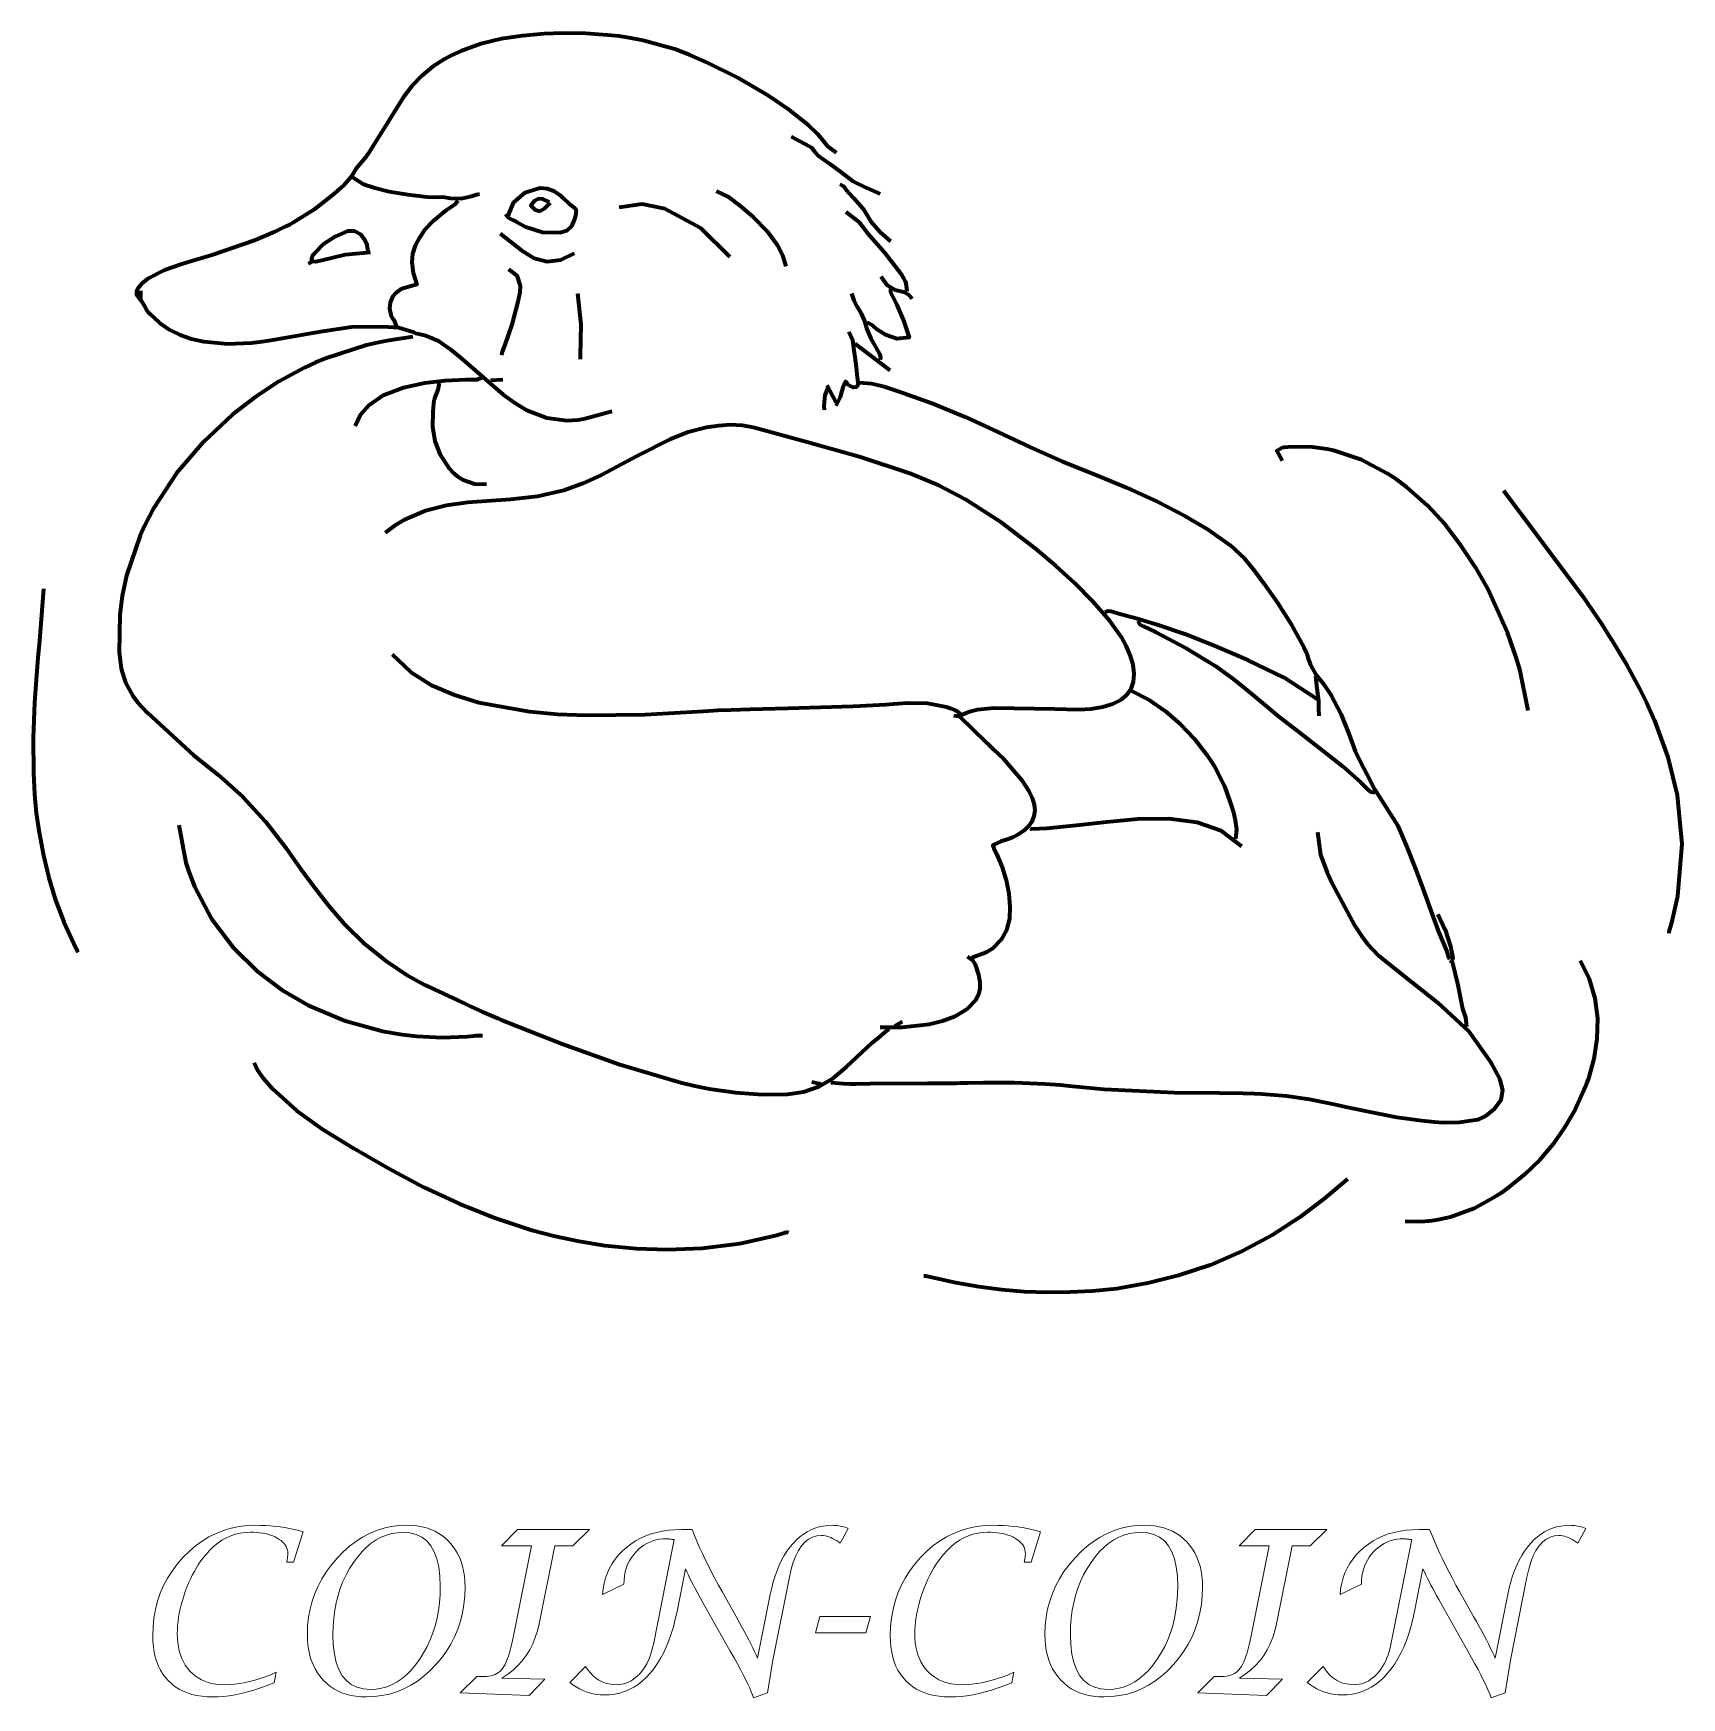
# Model space of a CAD drawing. Header units: inches. Extents: x 11.9 to 108, y 11.7 to 108.8.
import ezdxf

# ---------------------------------------------------------------- set-up
doc = ezdxf.new("R2010")
doc.units = ezdxf.units.IN
doc.header["$MEASUREMENT"] = 0
doc.layers.add('Calque 1', color=7, linetype='Continuous')

msp = doc.modelspace()

# ---------------------------------------------------------------- linework, layer by layer
at = {"color": 7, "lineweight": 13}
for points in [[(25.953, 12.616), (25.549, 12.459), (25.155, 12.319), (24.77, 12.195), (24.396, 12.088), (24.032, 11.998), (23.678, 11.924), (23.334, 11.866), (23, 11.825), (22.676, 11.8), (22.362, 11.792), (22.038, 11.801), (21.728, 11.829), (21.433, 11.876), (21.153, 11.941), (20.889, 12.025), (20.639, 12.128), (20.404, 12.249), (20.184, 12.389), (19.978, 12.548), (19.788, 12.725), (19.615, 12.919), (19.459, 13.129), (19.322, 13.353), (19.203, 13.593), (19.103, 13.848), (19.021, 14.118), (18.957, 14.403), (18.911, 14.704), (18.884, 15.02), (18.874, 15.35), (18.892, 15.879), (18.945, 16.392), (19.032, 16.888), (19.155, 17.369), (19.313, 17.834), (19.506, 18.282), (19.734, 18.715), (19.997, 19.131), (20.295, 19.532), (20.628, 19.916), (20.986, 20.274), (21.359, 20.594), (21.746, 20.876), (22.149, 21.121), (22.566, 21.328), (22.997, 21.497), (23.444, 21.629), (23.905, 21.723), (24.381, 21.78), (24.872, 21.798), (25.167, 21.795), (25.458, 21.783), (25.745, 21.764), (26.027, 21.738), (26.305, 21.703), (26.579, 21.662), (26.849, 21.612), (27.114, 21.555), (27.376, 21.491), (27.633, 21.419), (27.086, 19.649), (26.68, 19.649), (26.692, 19.708), (26.703, 19.766), (26.713, 19.821), (26.721, 19.873), (26.728, 19.924), (26.734, 19.973), (26.739, 20.019), (26.742, 20.063), (26.744, 20.105), (26.744, 20.145), (26.738, 20.254), (26.72, 20.36), (26.689, 20.461), (26.647, 20.558), (26.592, 20.651), (26.524, 20.74), (26.445, 20.824), (26.353, 20.904), (26.249, 20.98), (26.133, 21.052), (26.007, 21.118), (25.874, 21.177), (25.733, 21.229), (25.585, 21.274), (25.43, 21.312), (25.268, 21.344), (25.098, 21.368), (24.92, 21.385), (24.736, 21.396), (24.544, 21.399), (24.253, 21.386), (23.969, 21.347), (23.693, 21.281), (23.423, 21.189), (23.162, 21.071), (22.907, 20.927), (22.66, 20.756), (22.421, 20.559), (22.188, 20.336), (21.963, 20.087), (21.819, 19.909), (21.681, 19.722), (21.547, 19.528), (21.42, 19.325), (21.297, 19.113), (21.18, 18.894), (21.069, 18.665), (20.962, 18.429), (20.862, 18.184), (20.766, 17.931), (20.678, 17.675), (20.6, 17.421), (20.53, 17.171), (20.47, 16.923), (20.419, 16.678), (20.377, 16.435), (20.345, 16.195), (20.322, 15.958), (20.308, 15.724), (20.303, 15.492), (20.31, 15.22), (20.332, 14.96), (20.369, 14.711), (20.42, 14.475), (20.486, 14.25), (20.566, 14.037), (20.661, 13.836), (20.77, 13.647), (20.895, 13.47), (21.033, 13.304), (21.185, 13.153), (21.347, 13.017), (21.521, 12.897), (21.705, 12.793), (21.9, 12.706), (22.106, 12.634), (22.322, 12.578), (22.55, 12.538), (22.789, 12.514), (23.038, 12.506), (23.325, 12.513), (23.617, 12.535), (23.911, 12.571), (24.21, 12.621), (24.512, 12.686), (24.817, 12.766), (25.126, 12.859), (25.439, 12.967), (25.755, 13.09), (26.075, 13.227)], [(31.313, 11.792), (31.003, 11.802), (30.707, 11.831), (30.423, 11.881), (30.152, 11.949), (29.895, 12.038), (29.651, 12.146), (29.42, 12.274), (29.203, 12.422), (28.998, 12.589), (28.807, 12.776), (28.631, 12.98), (28.474, 13.198), (28.336, 13.43), (28.216, 13.676), (28.114, 13.936), (28.031, 14.21), (27.967, 14.499), (27.92, 14.801), (27.893, 15.117), (27.883, 15.447), (27.901, 15.947), (27.953, 16.434), (28.04, 16.909), (28.162, 17.371), (28.319, 17.821), (28.51, 18.259), (28.736, 18.685), (28.997, 19.098), (29.293, 19.499), (29.624, 19.887), (29.978, 20.25), (30.343, 20.575), (30.719, 20.862), (31.107, 21.11), (31.506, 21.321), (31.916, 21.493), (32.337, 21.626), (32.77, 21.722), (33.213, 21.779), (33.669, 21.798), (33.976, 21.789), (34.27, 21.76), (34.552, 21.711), (34.82, 21.643), (35.075, 21.556), (35.318, 21.45), (35.547, 21.324), (35.763, 21.179), (35.966, 21.014), (36.156, 20.83), (36.33, 20.629), (36.486, 20.415), (36.623, 20.187), (36.743, 19.944), (36.843, 19.688), (36.926, 19.419), (36.99, 19.135), (37.036, 18.838), (37.063, 18.526), (37.073, 18.201), (37.056, 17.681), (37.005, 17.176), (36.92, 16.686), (36.801, 16.211), (36.649, 15.751), (36.462, 15.306), (36.242, 14.876), (35.987, 14.462), (35.699, 14.062), (35.377, 13.677), (35.031, 13.319), (34.672, 12.999), (34.299, 12.716), (33.913, 12.471), (33.513, 12.263), (33.1, 12.094), (32.674, 11.962), (32.234, 11.867), (31.78, 11.811)], [(31.564, 12.229), (31.894, 12.247), (32.214, 12.3), (32.525, 12.389), (32.827, 12.513), (33.118, 12.672), (33.401, 12.867), (33.673, 13.097), (33.936, 13.362), (34.19, 13.663), (34.434, 13.999), (34.662, 14.36), (34.865, 14.735), (35.045, 15.125), (35.2, 15.528), (35.332, 15.946), (35.44, 16.377), (35.523, 16.823), (35.583, 17.284), (35.619, 17.758), (35.631, 18.246), (35.609, 18.843), (35.544, 19.377), (35.435, 19.848), (35.282, 20.256), (35.086, 20.601), (34.846, 20.884), (34.562, 21.104), (34.235, 21.261), (33.864, 21.355), (33.45, 21.386), (33.12, 21.369), (32.799, 21.316), (32.488, 21.229), (32.186, 21.106), (31.894, 20.949), (31.611, 20.756), (31.338, 20.529), (31.073, 20.266), (30.819, 19.969), (30.573, 19.636), (30.345, 19.279), (30.14, 18.908), (29.96, 18.523), (29.803, 18.125), (29.671, 17.712), (29.562, 17.286), (29.478, 16.845), (29.418, 16.391), (29.382, 15.923), (29.37, 15.441), (29.392, 14.83), (29.458, 14.285), (29.567, 13.803), (29.721, 13.385), (29.919, 13.032), (30.16, 12.743), (30.445, 12.518), (30.774, 12.358), (31.147, 12.262)], [(36.79, 12.03), (37.755, 12.982), (38.186, 12.982), (38.329, 12.987), (38.464, 13.002), (38.592, 13.026), (38.712, 13.059), (38.824, 13.102), (38.928, 13.155), (39.025, 13.217), (39.115, 13.289), (39.196, 13.371), (39.27, 13.462), (39.34, 13.567), (39.408, 13.691), (39.474, 13.833), (39.539, 13.994), (39.602, 14.174), (39.664, 14.372), (39.725, 14.589), (39.784, 14.824), (39.842, 15.078), (39.898, 15.35), (40.947, 20.601), (39.203, 20.601), (40.136, 21.554), (44.325, 21.554), (43.347, 20.601), (42.298, 20.601), (41.391, 16.045), (41.294, 15.637), (41.17, 15.25), (41.02, 14.883), (40.844, 14.536), (40.641, 14.21), (40.411, 13.904), (40.155, 13.619), (39.873, 13.354), (39.564, 13.11), (39.228, 12.886), (41.732, 12.821), (40.805, 11.869)], [(43.179, 12.635), (44.1, 13.574), (44.236, 13.371), (44.382, 13.19), (44.538, 13.03), (44.703, 12.891), (44.878, 12.773), (45.063, 12.677), (45.258, 12.602), (45.463, 12.549), (45.677, 12.517), (45.901, 12.506), (46.053, 12.513), (46.201, 12.532), (46.345, 12.564), (46.485, 12.609), (46.622, 12.666), (46.756, 12.737), (46.885, 12.82), (47.011, 12.916), (47.134, 13.025), (47.253, 13.146), (47.366, 13.279), (47.472, 13.42), (47.571, 13.569), (47.662, 13.727), (47.745, 13.894), (47.821, 14.069), (47.89, 14.253), (47.951, 14.445), (48.005, 14.646), (48.051, 14.855), (49.267, 20.962), (49.203, 20.972), (49.143, 20.98), (49.087, 20.988), (49.035, 20.995), (48.987, 21), (48.943, 21.005), (48.902, 21.009), (48.865, 21.011), (48.833, 21.013), (48.804, 21.013), (48.596, 21.006), (48.395, 20.983), (48.202, 20.945), (48.015, 20.892), (47.835, 20.824), (47.662, 20.741), (47.496, 20.643), (47.338, 20.529), (47.186, 20.401), (47.04, 20.257), (46.906, 20.102), (46.786, 19.94), (46.679, 19.77), (46.587, 19.593), (46.51, 19.409), (46.446, 19.217), (46.396, 19.017), (46.361, 18.811), (46.34, 18.596), (46.333, 18.375), (45.084, 17.764), (45.121, 18.098), (45.181, 18.419), (45.264, 18.727), (45.369, 19.022), (45.498, 19.303), (45.649, 19.571), (45.823, 19.826), (46.019, 20.068), (46.238, 20.296), (46.481, 20.511), (46.741, 20.709), (47.015, 20.887), (47.302, 21.043), (47.603, 21.179), (47.917, 21.293), (48.245, 21.387), (48.586, 21.46), (48.941, 21.512), (49.31, 21.543), (49.692, 21.554), (50.309, 21.554), (50.446, 21.212), (50.591, 20.865), (50.745, 20.514), (50.907, 20.159), (51.077, 19.799), (51.255, 19.434), (51.442, 19.065), (51.638, 18.692), (51.841, 18.313), (52.053, 17.931), (52.871, 16.477), (53.037, 16.182), (53.195, 15.9), (53.343, 15.629), (53.482, 15.369), (53.612, 15.12), (53.733, 14.884), (53.845, 14.658), (53.948, 14.444), (54.041, 14.242), (54.125, 14.051), (54.865, 17.77), (54.947, 18.146), (55.04, 18.505), (55.144, 18.846), (55.26, 19.17), (55.387, 19.476), (55.525, 19.765), (55.674, 20.036), (55.835, 20.29), (56.008, 20.527), (56.191, 20.746), (56.384, 20.946), (56.585, 21.125), (56.794, 21.283), (57.011, 21.42), (57.235, 21.535), (57.468, 21.63), (57.708, 21.704), (57.956, 21.756), (58.212, 21.788), (58.475, 21.798), (58.571, 21.797), (58.665, 21.791), (58.759, 21.782), (58.853, 21.769), (58.947, 21.753), (59.04, 21.733), (59.133, 21.71), (59.225, 21.683), (59.317, 21.652), (59.409, 21.618), (58.945, 20.749), (58.831, 20.835), (58.718, 20.912), (58.606, 20.979), (58.494, 21.038), (58.384, 21.087), (58.274, 21.128), (58.166, 21.159), (58.058, 21.182), (57.951, 21.195), (57.845, 21.2), (57.576, 21.176), (57.325, 21.103), (57.093, 20.982), (56.879, 20.813), (56.683, 20.595), (56.506, 20.329), (56.347, 20.014), (56.206, 19.651), (56.083, 19.24), (55.979, 18.78), (55.013, 13.935), (54.711, 12.03), (53.887, 11.747), (53.832, 11.905), (53.759, 12.088), (53.668, 12.297), (53.56, 12.53), (53.434, 12.789), (53.29, 13.073), (53.128, 13.383), (52.948, 13.718), (52.751, 14.077), (52.536, 14.462), (50.959, 17.255), (50.835, 17.477), (50.716, 17.694), (50.601, 17.906), (50.49, 18.113), (50.383, 18.315), (50.281, 18.513), (50.184, 18.706), (50.09, 18.894), (50.001, 19.078), (49.917, 19.256), (49.428, 16.779), (49.328, 16.32), (49.215, 15.883), (49.09, 15.468), (48.952, 15.074), (48.801, 14.702), (48.638, 14.352), (48.463, 14.024), (48.275, 13.717), (48.074, 13.432), (47.861, 13.169), (47.637, 12.929), (47.403, 12.715), (47.16, 12.526), (46.907, 12.362), (46.644, 12.223), (46.372, 12.11), (46.09, 12.021), (45.799, 11.958), (45.498, 11.92), (45.187, 11.908), (44.968, 11.915), (44.753, 11.937), (44.542, 11.973), (44.335, 12.024), (44.132, 12.09), (43.933, 12.169), (43.739, 12.264), (43.548, 12.373), (43.362, 12.497)], [(68.939, 12.616), (68.535, 12.459), (68.14, 12.319), (67.756, 12.195), (67.382, 12.088), (67.018, 11.998), (66.664, 11.924), (66.32, 11.866), (65.986, 11.825), (65.662, 11.8), (65.348, 11.792), (65.023, 11.801), (64.714, 11.829), (64.419, 11.876), (64.139, 11.941), (63.874, 12.025), (63.625, 12.128), (63.39, 12.249), (63.169, 12.389), (62.964, 12.548), (62.774, 12.725), (62.6, 12.919), (62.445, 13.129), (62.308, 13.353), (62.189, 13.593), (62.089, 13.848), (62.007, 14.118), (61.943, 14.403), (61.897, 14.704), (61.869, 15.02), (61.86, 15.35), (61.878, 15.879), (61.93, 16.392), (62.018, 16.888), (62.141, 17.369), (62.299, 17.834), (62.492, 18.282), (62.72, 18.715), (62.983, 19.131), (63.281, 19.532), (63.614, 19.916), (63.972, 20.274), (64.345, 20.594), (64.732, 20.876), (65.135, 21.121), (65.552, 21.328), (65.983, 21.497), (66.43, 21.629), (66.891, 21.723), (67.367, 21.78), (67.858, 21.798), (68.153, 21.795), (68.444, 21.783), (68.731, 21.764), (69.013, 21.738), (69.291, 21.703), (69.565, 21.662), (69.835, 21.612), (70.1, 21.555), (70.361, 21.491), (70.618, 21.419), (70.071, 19.649), (69.666, 19.649), (69.678, 19.708), (69.689, 19.766), (69.699, 19.821), (69.707, 19.873), (69.714, 19.924), (69.72, 19.973), (69.725, 20.019), (69.728, 20.063), (69.73, 20.105), (69.73, 20.145), (69.724, 20.254), (69.706, 20.36), (69.675, 20.461), (69.633, 20.558), (69.577, 20.651), (69.51, 20.74), (69.431, 20.824), (69.339, 20.904), (69.235, 20.98), (69.119, 21.052), (68.993, 21.118), (68.86, 21.177), (68.719, 21.229), (68.571, 21.274), (68.416, 21.312), (68.253, 21.344), (68.083, 21.368), (67.906, 21.385), (67.722, 21.396), (67.53, 21.399), (67.238, 21.386), (66.955, 21.347), (66.678, 21.281), (66.409, 21.189), (66.148, 21.071), (65.893, 20.927), (65.646, 20.756), (65.407, 20.559), (65.174, 20.336), (64.949, 20.087), (64.805, 19.909), (64.666, 19.722), (64.533, 19.528), (64.405, 19.325), (64.283, 19.113), (64.166, 18.894), (64.055, 18.665), (63.948, 18.429), (63.848, 18.184), (63.752, 17.931), (63.664, 17.675), (63.585, 17.421), (63.516, 17.171), (63.456, 16.923), (63.405, 16.678), (63.363, 16.435), (63.331, 16.195), (63.307, 15.958), (63.294, 15.724), (63.289, 15.492), (63.296, 15.22), (63.318, 14.96), (63.355, 14.711), (63.406, 14.475), (63.471, 14.25), (63.552, 14.037), (63.647, 13.836), (63.756, 13.647), (63.88, 13.47), (64.019, 13.304), (64.171, 13.153), (64.333, 13.017), (64.506, 12.897), (64.691, 12.793), (64.886, 12.706), (65.091, 12.634), (65.308, 12.578), (65.536, 12.538), (65.774, 12.514), (66.024, 12.506), (66.311, 12.513), (66.602, 12.535), (66.897, 12.571), (67.195, 12.621), (67.497, 12.686), (67.803, 12.766), (68.112, 12.859), (68.425, 12.967), (68.741, 13.09), (69.061, 13.227)], [(74.299, 11.792), (73.989, 11.802), (73.692, 11.831), (73.409, 11.881), (73.138, 11.949), (72.881, 12.038), (72.637, 12.146), (72.406, 12.274), (72.188, 12.422), (71.984, 12.589), (71.793, 12.776), (71.617, 12.98), (71.46, 13.198), (71.322, 13.43), (71.202, 13.676), (71.1, 13.936), (71.017, 14.21), (70.952, 14.499), (70.906, 14.801), (70.879, 15.117), (70.869, 15.447), (70.887, 15.947), (70.939, 16.434), (71.026, 16.909), (71.148, 17.371), (71.304, 17.821), (71.496, 18.259), (71.722, 18.685), (71.983, 19.098), (72.279, 19.499), (72.61, 19.887), (72.964, 20.25), (73.329, 20.575), (73.705, 20.862), (74.093, 21.11), (74.491, 21.321), (74.901, 21.493), (75.323, 21.626), (75.755, 21.722), (76.199, 21.779), (76.654, 21.798), (76.962, 21.789), (77.256, 21.76), (77.538, 21.711), (77.806, 21.643), (78.061, 21.556), (78.303, 21.45), (78.533, 21.324), (78.749, 21.179), (78.952, 21.014), (79.142, 20.83), (79.316, 20.629), (79.472, 20.415), (79.609, 20.187), (79.728, 19.944), (79.829, 19.688), (79.912, 19.419), (79.976, 19.135), (80.022, 18.838), (80.049, 18.526), (80.059, 18.201), (80.042, 17.681), (79.991, 17.176), (79.906, 16.686), (79.787, 16.211), (79.635, 15.751), (79.448, 15.306), (79.228, 14.876), (78.973, 14.462), (78.685, 14.062), (78.363, 13.677), (78.017, 13.319), (77.658, 12.999), (77.285, 12.716), (76.899, 12.471), (76.499, 12.263), (76.086, 12.094), (75.659, 11.962), (75.22, 11.867), (74.766, 11.811)], [(74.55, 12.229), (74.88, 12.247), (75.2, 12.3), (75.511, 12.389), (75.812, 12.513), (76.104, 12.672), (76.386, 12.867), (76.659, 13.097), (76.922, 13.362), (77.176, 13.663), (77.42, 13.999), (77.648, 14.36), (77.851, 14.735), (78.031, 15.125), (78.186, 15.528), (78.318, 15.946), (78.426, 16.377), (78.509, 16.823), (78.569, 17.284), (78.605, 17.758), (78.617, 18.246), (78.595, 18.843), (78.53, 19.377), (78.421, 19.848), (78.268, 20.256), (78.072, 20.601), (77.832, 20.884), (77.548, 21.104), (77.221, 21.261), (76.85, 21.355), (76.436, 21.386), (76.106, 21.369), (75.785, 21.316), (75.474, 21.229), (75.172, 21.106), (74.88, 20.949), (74.597, 20.756), (74.323, 20.529), (74.059, 20.266), (73.805, 19.969), (73.559, 19.636), (73.331, 19.279), (73.126, 18.908), (72.945, 18.523), (72.789, 18.125), (72.657, 17.712), (72.548, 17.286), (72.464, 16.845), (72.404, 16.391), (72.368, 15.923), (72.356, 15.441), (72.378, 14.83), (72.444, 14.285), (72.553, 13.803), (72.707, 13.385), (72.904, 13.032), (73.146, 12.743), (73.431, 12.518), (73.76, 12.358), (74.133, 12.262)], [(79.775, 12.03), (80.741, 12.982), (81.172, 12.982), (81.315, 12.987), (81.45, 13.002), (81.577, 13.026), (81.697, 13.059), (81.81, 13.102), (81.914, 13.155), (82.011, 13.217), (82.1, 13.289), (82.182, 13.371), (82.256, 13.462), (82.325, 13.567), (82.393, 13.691), (82.46, 13.833), (82.525, 13.994), (82.588, 14.174), (82.65, 14.372), (82.711, 14.589), (82.77, 14.824), (82.827, 15.078), (82.883, 15.35), (83.932, 20.601), (82.188, 20.601), (83.122, 21.554), (87.311, 21.554), (86.333, 20.601), (85.284, 20.601), (84.376, 16.045), (84.279, 15.637), (84.156, 15.25), (84.006, 14.883), (83.83, 14.536), (83.627, 14.21), (83.397, 13.904), (83.141, 13.619), (82.859, 13.354), (82.55, 13.11), (82.214, 12.886), (84.717, 12.821), (83.791, 11.869)], [(86.165, 12.635), (87.086, 13.574), (87.222, 13.371), (87.368, 13.19), (87.523, 13.03), (87.689, 12.891), (87.864, 12.773), (88.049, 12.677), (88.244, 12.602), (88.449, 12.549), (88.663, 12.517), (88.887, 12.506), (89.039, 12.513), (89.186, 12.532), (89.331, 12.564), (89.471, 12.609), (89.608, 12.666), (89.741, 12.737), (89.871, 12.82), (89.997, 12.916), (90.12, 13.025), (90.239, 13.146), (90.352, 13.279), (90.458, 13.42), (90.556, 13.569), (90.647, 13.727), (90.731, 13.894), (90.807, 14.069), (90.876, 14.253), (90.937, 14.445), (90.99, 14.646), (91.037, 14.855), (92.253, 20.962), (92.189, 20.972), (92.129, 20.98), (92.073, 20.988), (92.021, 20.995), (91.973, 21), (91.929, 21.005), (91.888, 21.009), (91.851, 21.011), (91.818, 21.013), (91.79, 21.013), (91.582, 21.006), (91.381, 20.983), (91.188, 20.945), (91.001, 20.892), (90.821, 20.824), (90.648, 20.741), (90.482, 20.643), (90.323, 20.529), (90.171, 20.401), (90.026, 20.257), (89.892, 20.102), (89.772, 19.94), (89.665, 19.77), (89.573, 19.593), (89.495, 19.409), (89.432, 19.217), (89.382, 19.017), (89.347, 18.811), (89.326, 18.596), (89.318, 18.375), (88.07, 17.764), (88.107, 18.098), (88.167, 18.419), (88.25, 18.727), (88.355, 19.022), (88.484, 19.303), (88.635, 19.571), (88.808, 19.826), (89.005, 20.068), (89.224, 20.296), (89.466, 20.511), (89.727, 20.709), (90.001, 20.887), (90.288, 21.043), (90.589, 21.179), (90.903, 21.293), (91.231, 21.387), (91.572, 21.46), (91.927, 21.512), (92.296, 21.543), (92.678, 21.554), (93.295, 21.554), (93.432, 21.212), (93.577, 20.865), (93.731, 20.514), (93.892, 20.159), (94.063, 19.799), (94.241, 19.434), (94.428, 19.065), (94.623, 18.692), (94.827, 18.313), (95.039, 17.931), (95.856, 16.477), (96.023, 16.182), (96.181, 15.9), (96.329, 15.629), (96.468, 15.369), (96.598, 15.12), (96.719, 14.884), (96.831, 14.658), (96.933, 14.444), (97.027, 14.242), (97.111, 14.051), (97.851, 17.77), (97.933, 18.146), (98.026, 18.505), (98.13, 18.846), (98.246, 19.17), (98.373, 19.476), (98.511, 19.765), (98.66, 20.036), (98.821, 20.29), (98.993, 20.527), (99.177, 20.746), (99.37, 20.946), (99.571, 21.125), (99.78, 21.283), (99.996, 21.42), (100.221, 21.535), (100.453, 21.63), (100.694, 21.704), (100.942, 21.756), (101.198, 21.788), (101.461, 21.798), (101.556, 21.797), (101.651, 21.791), (101.745, 21.782), (101.839, 21.769), (101.933, 21.753), (102.026, 21.733), (102.119, 21.71), (102.211, 21.683), (102.303, 21.652), (102.394, 21.618), (101.931, 20.749), (101.817, 20.835), (101.704, 20.912), (101.592, 20.979), (101.48, 21.038), (101.37, 21.087), (101.26, 21.128), (101.151, 21.159), (101.044, 21.182), (100.937, 21.195), (100.831, 21.2), (100.562, 21.176), (100.311, 21.103), (100.079, 20.982), (99.865, 20.813), (99.669, 20.595), (99.492, 20.329), (99.333, 20.014), (99.192, 19.651), (99.069, 19.24), (98.965, 18.78), (97.999, 13.935), (97.697, 12.03), (96.873, 11.747), (96.818, 11.905), (96.745, 12.088), (96.654, 12.297), (96.546, 12.53), (96.42, 12.789), (96.275, 13.073), (96.114, 13.383), (95.934, 13.718), (95.737, 14.077), (95.522, 14.462), (93.945, 17.255), (93.821, 17.477), (93.702, 17.694), (93.587, 17.906), (93.476, 18.113), (93.369, 18.315), (93.267, 18.513), (93.17, 18.706), (93.076, 18.894), (92.987, 19.078), (92.903, 19.256), (92.414, 16.779), (92.313, 16.32), (92.201, 15.883), (92.075, 15.468), (91.938, 15.074), (91.787, 14.702), (91.624, 14.352), (91.449, 14.024), (91.261, 13.717), (91.06, 13.432), (90.847, 13.169), (90.623, 12.929), (90.389, 12.715), (90.145, 12.526), (89.892, 12.362), (89.63, 12.223), (89.358, 12.11), (89.076, 12.021), (88.784, 11.958), (88.484, 11.92), (88.173, 11.908), (87.954, 11.915), (87.739, 11.937), (87.527, 11.973), (87.321, 12.024), (87.118, 12.09), (86.919, 12.169), (86.724, 12.264), (86.534, 12.373), (86.348, 12.497)], [(57.491, 15.524), (57.761, 16.477), (60.696, 16.477), (60.425, 15.524)]]:
    msp.add_lwpolyline(points, close=True, dxfattribs=at)
at = {"layer": 'Calque 1', "color": 7, "lineweight": 70, "true_color": 0xffffff}
for points in [[(58.719, 101.817), (58.213, 102.186), (57.831, 102.677), (57.608, 102.935), (57.093, 103.428), (55.984, 104.31), (54.764, 105.136), (52.976, 106.185), (51.122, 107.107), (50.19, 107.524), (49.294, 107.866), (47.456, 108.371), (46.514, 108.547), (46.038, 108.617), (45.622, 108.67), (44.117, 108.783), (42.611, 108.792), (42.235, 108.781), (41.668, 108.755), (40.428, 108.65), (39.205, 108.461), (38.004, 108.169), (36.832, 107.753), (36.258, 107.491), (35.871, 107.287), (35.176, 106.834), (34.547, 106.308), (33.982, 105.712), (33.477, 105.051), (32.669, 103.765), (31.893, 102.519), (31.499, 101.899), (31.4, 101.745), (31.333, 101.641), (31.27, 101.556), (30.72, 100.91), (30.425, 100.407), (30.022, 99.964), (29.806, 99.757), (29.747, 99.7), (29.619, 99.579), (29.359, 99.345), (28.258, 98.495), (27.068, 97.761), (26.864, 97.649), (26.576, 97.498), (25.995, 97.213), (24.81, 96.705), (22.372, 95.87), (21.133, 95.506), (20.565, 95.336), (19.562, 94.971), (18.6, 94.497), (18.244, 94.2), (18.156, 94.108), (17.998, 93.913), (17.923, 93.739), (17.933, 93.569), (18.189, 93.197), (18.372, 92.922), (18.532, 92.637), (18.58, 92.572), (18.606, 92.541), (18.723, 92.412), (19.253, 91.92), (19.834, 91.519), (20.463, 91.205), (21.139, 90.975), (21.846, 90.825), (23.237, 90.694), (24.63, 90.743), (25.252, 90.817), (25.755, 90.896), (26.757, 91.08), (28.644, 91.4), (30.454, 91.668), (32.276, 91.688), (33.201, 91.637), (34.09, 91.374), (34.196, 91.315), (34.386, 91.276), (34.795, 91.177), (35.535, 90.852), (36.197, 90.402), (36.814, 89.881), (39.304, 87.736), (39.968, 87.246), (40.681, 86.823), (41.842, 86.371), (43.032, 86.213), (43.656, 86.255), (44.081, 86.325), (45.653, 86.76)], [(56.09, 102.773), (56.502, 102.546), (56.917, 102.324), (57.263, 102.129), (57.456, 101.881), (57.675, 101.645), (58.343, 101.186), (58.991, 100.701), (59.67, 100.177), (60.465, 99.788), (61.269, 99.427)], [(30.556, 100.383), (31.154, 100), (31.818, 99.772), (32.66, 99.572), (33.747, 99.398), (34.84, 99.263), (35.378, 99.227), (35.78, 99.247), (36.22, 99.182), (36.848, 99.157), (37.449, 99.298), (37.74, 99.401), (37.832, 99.415), (37.925, 99.427)], [(58.918, 99.985), (59.14, 99.887), (59.265, 99.683), (59.714, 99.207), (60.278, 98.553), (60.717, 97.819), (61.251, 97.207), (61.866, 96.679)], [(36.651, 99.029), (36.463, 98.791), (36.217, 98.622), (36.091, 98.543), (35.997, 98.476), (35.837, 98.36), (35.23, 97.859), (34.7, 97.285), (34.438, 96.905), (34.176, 96.422), (34.018, 95.938), (33.974, 95.419), (34.055, 94.83), (34.272, 94.139), (33.507, 93.924), (33.321, 93.849), (33.075, 93.681), (32.852, 93.417), (32.712, 93.098), (32.672, 92.746), (32.748, 92.381), (32.835, 92.2), (32.889, 92.114), (32.943, 92.038), (33.066, 91.699)], [(39.559, 98.113), (39.909, 98.945), (40.576, 99.518), (41.454, 99.773), (41.861, 99.741), (42.247, 99.601), (42.613, 99.351), (42.802, 99.174), (43.121, 98.863), (43.45, 98.621), (43.538, 98.504), (43.542, 98.372), (43.54, 98.354), (43.522, 98.222), (43.463, 97.952), (43.27, 97.542), (42.979, 97.283), (42.593, 97.151), (41.591, 97.174), (40.617, 97.497), (40.156, 97.733), (39.954, 97.849), (39.892, 97.881), (39.634, 98.012), (39.439, 98.232)], [(41.989, 98.949), (41.623, 99.115), (41.351, 99.142), (41.129, 99.023), (40.913, 98.75), (41.167, 98.491), (41.431, 98.43), (41.715, 98.569), (42.028, 98.909)], [(51.708, 99.586), (52.448, 99.246), (53.085, 98.749), (53.874, 98.082), (54.676, 97.261), (55.26, 96.449), (55.568, 95.849), (55.771, 95.205)], [(52.505, 95.762), (50.821, 97.438), (48.721, 98.553), (47.392, 98.835), (46.052, 98.63)], [(59.277, 98.391), (60.022, 97.789), (60.177, 97.612), (60.297, 97.446), (60.528, 97.146), (61.529, 96.009), (62.457, 94.815), (62.647, 94.484), (62.71, 94.36), (62.724, 94.331), (62.773, 94.215), (62.822, 93.731)], [(31.432, 96.081), (31.373, 96.443), (31.219, 96.769), (31.01, 97.064), (30.641, 97.246), (30.231, 97.255), (29.532, 96.948), (28.816, 96.489), (28.311, 95.968), (28.191, 95.826), (28.118, 95.65), (28.117, 95.486), (28.039, 95.401), (27.927, 95.344)], [(39.12, 97.117), (40.393, 96.119), (41.108, 95.671), (41.863, 95.49), (42.651, 95.584), (43.462, 95.962)], [(31.552, 96.001), (30.079, 95.877), (28.645, 95.519), (28.386, 95.464), (28.126, 95.483)], [(39.599, 95.045), (40.089, 94.664), (40.28, 94.059), (40.267, 93.697), (40.158, 93.139), (39.813, 91.875), (39.39, 90.636), (39.279, 90.328), (39.237, 90.213), (39.227, 90.177), (39.2, 90.026)], [(61.308, 94.607), (61.363, 94.54), (61.413, 94.472), (61.658, 94.121), (62.142, 93.843), (62.627, 93.718), (62.917, 93.568), (63.141, 93.332)], [(18.167, 93.771), (18.167, 93.293)], [(43.622, 93.611), (43.818, 91.804), (43.782, 89.986), (43.78, 89.887), (43.781, 89.787)], [(59.596, 93.611), (59.74, 93.214), (59.934, 92.84), (60.153, 92.445), (60.348, 92.011), (60.498, 91.547), (60.727, 90.99), (61.037, 90.454), (61.232, 90.102), (61.286, 89.931), (61.269, 89.747)], [(61.866, 93.89), (61.873, 93.704), (61.943, 93.534), (62.215, 92.989), (62.636, 92.045), (62.952, 91.052), (62.235, 90.979), (61.582, 91.204), (61.118, 91.492), (60.839, 91.749), (60.512, 91.938)], [(59.436, 91.381), (59.651, 90.927), (59.724, 90.437), (59.792, 89.913), (59.875, 89.331), (59.938, 88.748), (59.964, 88.445), (59.967, 88.283), (59.871, 88.162), (59.701, 88.143), (59.538, 88.212), (59.412, 88.304), (59.337, 88.396), (59.245, 88.493), (59.086, 88.138), (58.933, 87.582), (58.679, 87.078)], [(34.022, 91.102), (32.886, 90.915), (32.319, 90.819), (31.946, 90.751), (31.329, 90.617), (28.939, 89.838), (28.359, 89.591), (27.689, 89.278), (26.225, 88.488), (24.834, 87.583), (23.515, 86.562), (21.804, 84.961), (20.251, 83.139), (18.939, 81.13), (18.393, 80.077), (18.137, 79.514), (17.346, 77.185), (17.094, 75.992), (16.953, 74.895), (16.92, 72.692), (17.027, 71.759), (17.28, 70.93), (17.705, 70.16), (17.987, 69.796), (18.559, 69.17), (21.249, 66.7), (22.681, 65.557), (24.137, 64.26), (25.439, 62.831), (26.622, 61.295), (27.117, 60.59), (27.502, 60.047), (28.294, 58.977), (29.12, 57.932), (30.046, 56.849), (31.192, 55.725), (32.434, 54.726), (33.762, 53.839), (34.713, 53.311), (36.644, 52.414), (37.1, 52.202), (37.417, 52.055), (38.053, 51.766), (38.693, 51.485), (39.015, 51.348), (39.176, 51.28), (39.536, 51.131), (42.744, 49.878), (46.089, 48.671), (49.639, 47.615), (50.544, 47.408), (51.314, 47.257), (52.845, 47.031), (54.385, 46.92), (55.872, 46.941), (56.809, 47.081), (57.694, 47.384), (58.521, 47.868), (59.304, 48.526), (60.812, 49.93), (61.203, 50.266), (61.325, 50.365), (61.361, 50.394), (61.503, 50.512), (61.786, 50.749)], [(59.795, 90.703), (61.826, 89.15)], [(38.045, 88.712), (37.91, 88.648), (37.768, 88.595), (37.095, 88.584), (35.914, 88.529), (34.739, 88.392), (33.484, 88.129), (32.301, 87.665), (31.458, 87.088), (30.975, 86.554), (30.676, 85.883)], [(35.575, 88.393), (35.483, 87.997), (35.324, 87.621), (35.266, 87.425), (35.256, 87.375), (35.248, 87.319), (35.233, 87.203), (35.188, 86.744), (35.184, 85.853), (35.319, 85.005), (35.621, 84.208), (36.119, 83.471), (36.449, 83.127), (36.596, 82.997), (36.668, 82.939), (36.967, 82.748), (37.618, 82.531), (38.324, 82.497)], [(39.28, 88.592), (38.563, 88.552)], [(60.034, 88.433), (60.778, 88.38), (61.493, 88.192), (62.37, 87.908), (64.331, 87.207), (66.254, 86.408), (68.147, 85.544), (70.018, 84.669), (71.904, 83.827), (73.792, 83.062), (75.633, 82.303), (77.445, 81.477), (79.019, 80.662), (80.382, 79.866), (81.663, 78.943), (82.5, 78.161), (83.088, 77.457), (83.635, 76.717), (84.433, 75.579), (85.242, 74.311), (85.969, 72.991), (86.127, 72.629), (86.222, 72.332), (86.329, 72.012), (86.667, 71.413), (87.087, 70.874), (87.535, 70.215), (88.114, 69.103), (88.593, 67.948), (88.962, 66.927), (89.288, 66.255), (89.642, 65.599), (90.084, 64.716), (90.767, 63.655), (91.434, 62.59), (91.954, 61.403), (92.429, 60.168), (92.892, 58.927), (93.348, 57.694), (93.795, 56.461), (94.294, 55.248), (94.38, 55.004), (94.384, 54.9), (94.451, 54.812)], [(58.201, 88.074), (58.051, 87.688), (58.007, 87.277), (57.994, 87.06), (58.002, 86.839)], [(58.161, 88.273), (58.679, 87.278)], [(66.009, 69.053), (66.469, 69.241), (66.943, 69.368), (67.921, 69.468), (71.427, 69.4), (72.847, 69.367), (73.554, 69.411), (74.251, 69.525), (74.828, 69.7), (75.293, 69.934), (75.648, 70.227), (75.894, 70.578), (76.035, 70.986), (76.072, 71.449), (76.008, 71.966), (75.844, 72.537), (75.615, 73.074), (75.332, 73.582), (74.651, 74.529), (73.666, 75.666), (72.615, 76.737), (71.509, 77.751), (70.356, 78.719), (68.352, 80.245), (66.242, 81.61), (64.685, 82.418), (63.062, 83.098), (60.055, 84.099), (57.005, 84.961), (53.892, 85.814), (53.22, 85.922), (52.534, 85.953), (51.842, 85.913), (51.149, 85.811), (50.074, 85.529), (49.051, 85.129), (47.087, 84.131), (45.007, 83.024), (43.937, 82.537), (42.824, 82.142), (41.289, 81.792), (39.719, 81.608), (37.228, 81.435), (35.994, 81.261), (34.778, 80.945), (33.542, 80.419), (32.968, 80.076), (32.428, 79.669)], [(99.032, 69.312), (98.566, 71.617), (98.486, 71.901), (98.3, 72.521), (97.84, 73.849), (96.685, 76.401), (95.987, 77.623), (95.138, 78.912), (94.193, 80.146), (93.147, 81.287), (91.981, 82.318), (91.348, 82.786), (91.04, 82.994), (90.855, 83.112), (89.322, 83.922), (87.681, 84.463), (87.316, 84.54), (87.033, 84.587), (86.461, 84.652), (85.307, 84.676), (84.797, 84.65), (84.707, 84.628), (84.391, 84.456), (84.691, 83.892)], [(97.598, 82.139), (102.216, 75.951), (103.305, 74.356), (103.568, 73.95), (103.726, 73.702), (103.939, 73.363), (104.761, 71.991), (105.525, 70.586), (105.928, 69.764), (106.393, 68.723), (107.175, 66.589), (107.716, 64.373), (107.984, 61.542), (107.731, 58.472), (107.384, 56.918), (107.277, 56.533), (107.238, 56.401), (107.236, 56.386), (107.238, 56.326)], [(12.511, 76.403), (12.429, 75.389), (12.345, 74.376), (12.265, 73.368), (12.184, 72.37), (12.102, 71.373), (11.986, 69.773), (11.911, 67.718), (11.916, 65.662), (11.972, 64.422), (12.085, 63.321), (12.247, 62.187), (12.499, 60.854), (12.82, 59.541), (13.21, 58.246), (13.692, 56.985), (14.251, 55.756), (14.446, 55.358), (14.474, 55.285), (14.503, 55.211)], [(86.763, 69.949), (84.801, 71.224), (82.698, 72.235), (80.785, 73.06), (79.086, 73.73), (77.36, 74.326), (76.345, 74.626), (75.323, 74.907), (74.723, 75.074), (74.548, 75.091), (74.374, 75.048)], [(76.286, 74.53), (76.396, 74.327), (76.592, 74.23), (77.328, 73.876), (79.112, 72.937), (80.831, 71.886), (81.852, 71.146), (82.542, 70.596), (83.213, 70.024), (84.523, 68.938), (85.87, 67.899), (87.136, 66.925), (88.219, 66.054), (89.259, 65.134), (89.698, 64.7), (89.873, 64.559), (90.109, 64.532)], [(32.827, 72.579), (33.89, 71.557), (35.116, 70.792), (36.456, 70.216), (37.883, 69.773), (40.831, 69.246), (42.453, 69.093), (44.159, 69.027), (47.57, 69.069), (50.981, 69.272), (51.834, 69.32), (52.567, 69.352), (53.675, 69.388), (55.89, 69.446), (59.702, 69.557), (61.606, 69.66), (62.043, 69.693), (62.324, 69.714), (62.889, 69.746), (64.019, 69.728), (65.134, 69.515), (65.408, 69.419), (65.578, 69.349), (65.617, 69.332), (65.694, 69.297), (65.94, 69.106), (65.97, 69.03), (65.85, 68.949), (65.571, 68.993)], [(86.643, 71.304), (86.724, 70.588), (86.818, 69.87), (86.823, 69.432), (86.842, 68.993)], [(75.888, 70.467), (76.944, 69.922), (77.905, 69.267), (78.777, 68.513), (79.569, 67.666), (80.288, 66.734), (80.573, 66.315), (80.747, 66.038), (81.341, 64.886), (81.774, 63.671), (81.857, 63.358), (81.902, 63.167), (81.961, 62.907), (82.036, 62.37), (81.983, 61.823)], [(65.929, 68.914), (67.416, 67.472), (67.606, 67.296), (67.884, 67.037), (68.457, 66.48), (69.501, 65.273), (69.941, 64.597), (70.133, 64.212), (70.248, 63.834), (70.279, 63.479), (70.233, 63.149), (70.111, 62.843), (69.92, 62.563), (69.664, 62.311), (69.347, 62.088), (68.974, 61.895), (68.79, 61.819), (68.737, 61.799), (68.3, 61.666), (67.879, 61.476), (67.83, 61.442), (67.903, 61.281), (68.077, 60.916), (68.379, 60.175), (68.61, 59.416), (68.763, 58.64), (68.832, 57.855), (68.799, 57.155), (68.64, 56.505), (68.327, 55.926), (67.833, 55.436), (67.545, 55.25), (67.447, 55.199), (66.606, 54.892)], [(20.398, 62.62), (20.809, 60.422), (20.982, 59.891), (21.106, 59.545), (21.304, 59.045), (22.291, 57.158), (23.576, 55.46), (24.957, 54.112), (26.4, 53.02), (27.972, 52.113), (30.079, 51.22), (32.273, 50.604), (33.403, 50.409), (34.27, 50.312), (35.733, 50.231), (37.198, 50.29), (37.565, 50.332), (37.711, 50.351), (37.785, 50.356), (38.085, 50.351)], [(86.763, 62.222), (86.939, 60.892), (87.16, 60.263), (87.326, 59.866), (87.611, 59.224), (88.934, 56.749), (89.325, 56.165), (89.674, 55.7), (90.314, 55.014), (91.781, 53.835), (93.759, 52.282), (95.57, 50.582), (96.865, 48.781), (97.371, 47.848), (97.549, 47.189), (97.438, 46.594), (97.041, 46.042), (96.569, 45.669), (96.083, 45.449), (95.043, 45.287), (94.073, 45.274), (93.576, 45.304), (92.841, 45.377), (91.376, 45.578), (89.43, 45.959), (88.414, 46.178), (87.906, 46.289), (87.526, 46.372), (86.301, 46.631), (84.955, 46.828), (83.487, 46.946), (83.071, 46.96), (82.397, 46.973), (81.049, 46.987), (78.42, 47.012), (74.315, 47.209), (72.282, 47.407), (71.773, 47.452), (70.895, 47.517), (69.097, 47.592), (67.3, 47.601), (66.4, 47.584), (65.951, 47.572), (65.726, 47.564), (65.677, 47.563), (65.416, 47.562), (65.286, 47.562), (65.254, 47.562), (64.857, 47.559), (64.023, 47.553), (60.688, 47.53), (59.855, 47.527), (59.646, 47.527), (59.592, 47.527), (59.5, 47.528), (59.134, 47.546), (58.4, 47.602)], [(82.341, 61.385), (81.14, 62.288), (79.747, 62.774), (78.084, 62.991), (76.266, 62.972), (74.455, 62.805), (72.721, 62.602), (70.984, 62.431), (70.096, 62.385), (70.064, 62.401), (70.032, 62.421)], [(93.774, 57.441), (94.202, 56.518), (94.504, 55.551), (94.623, 54.979), (94.648, 54.831), (94.57, 54.694), (94.555, 54.689), (94.538, 54.691), (94.522, 54.7), (94.506, 54.716), (94.491, 54.733)], [(66.367, 54.972), (66.633, 54.764), (66.8, 54.497), (66.996, 53.893), (67.084, 53.473), (67.083, 53.088), (67.001, 52.739), (66.845, 52.422), (66.346, 51.887), (65.647, 51.474), (64.9, 51.19), (64.13, 50.998), (62.543, 50.831), (61.269, 50.829)], [(102.059, 54.733), (102.59, 53.657), (102.927, 52.525), (103.074, 51.348), (103.046, 50.159), (102.865, 48.994), (102.544, 47.852), (102.444, 47.57), (102.391, 47.43), (102.287, 47.17), (101.769, 46.049), (101.163, 44.995), (100.47, 44.01), (99.69, 43.093), (98.823, 42.245), (97.87, 41.467), (97.487, 41.19), (97.18, 40.984), (95.896, 40.269), (94.517, 39.764), (93.788, 39.604), (93.413, 39.55), (93.244, 39.531), (92.781, 39.502), (91.862, 39.516)], [(94.61, 54.653), (94.935, 53.284), (95.207, 51.904), (95.383, 51.399), (95.447, 50.869)], [(62.543, 51.147), (62.105, 50.908)], [(24.78, 48.757), (24.992, 48.296), (25.29, 47.891), (25.854, 47.248), (27.245, 45.98), (28.776, 44.893), (30.569, 43.789), (32.587, 42.615), (34.651, 41.524), (36.72, 40.564), (38.814, 39.722), (40.958, 39.016), (42.33, 38.658), (43.721, 38.366), (45.23, 38.119), (47.053, 37.933), (48.88, 37.874), (50.901, 37.951), (53.087, 38.228), (55.24, 38.719), (55.813, 38.883), (55.872, 38.882), (55.931, 38.878)], [(57.803, 47.523), (57.285, 47.642)], [(88.516, 41.985), (87.147, 40.827), (85.718, 39.747), (84.152, 38.739), (82.362, 37.781), (80.498, 36.976), (78.661, 36.36), (76.866, 35.91), (75.038, 35.596), (73.642, 35.456), (72.321, 35.398), (70.998, 35.381), (69.674, 35.415), (68.354, 35.522), (67.027, 35.709), (65.685, 35.939), (64.354, 36.229), (63.937, 36.333), (63.878, 36.332), (63.818, 36.329)]]:
    msp.add_lwpolyline(points, dxfattribs=at)

doc.saveas('drawing.dxf')
